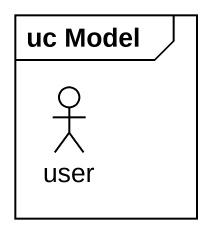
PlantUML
@startuml
mainframe uc Model
actor user
@enduml
